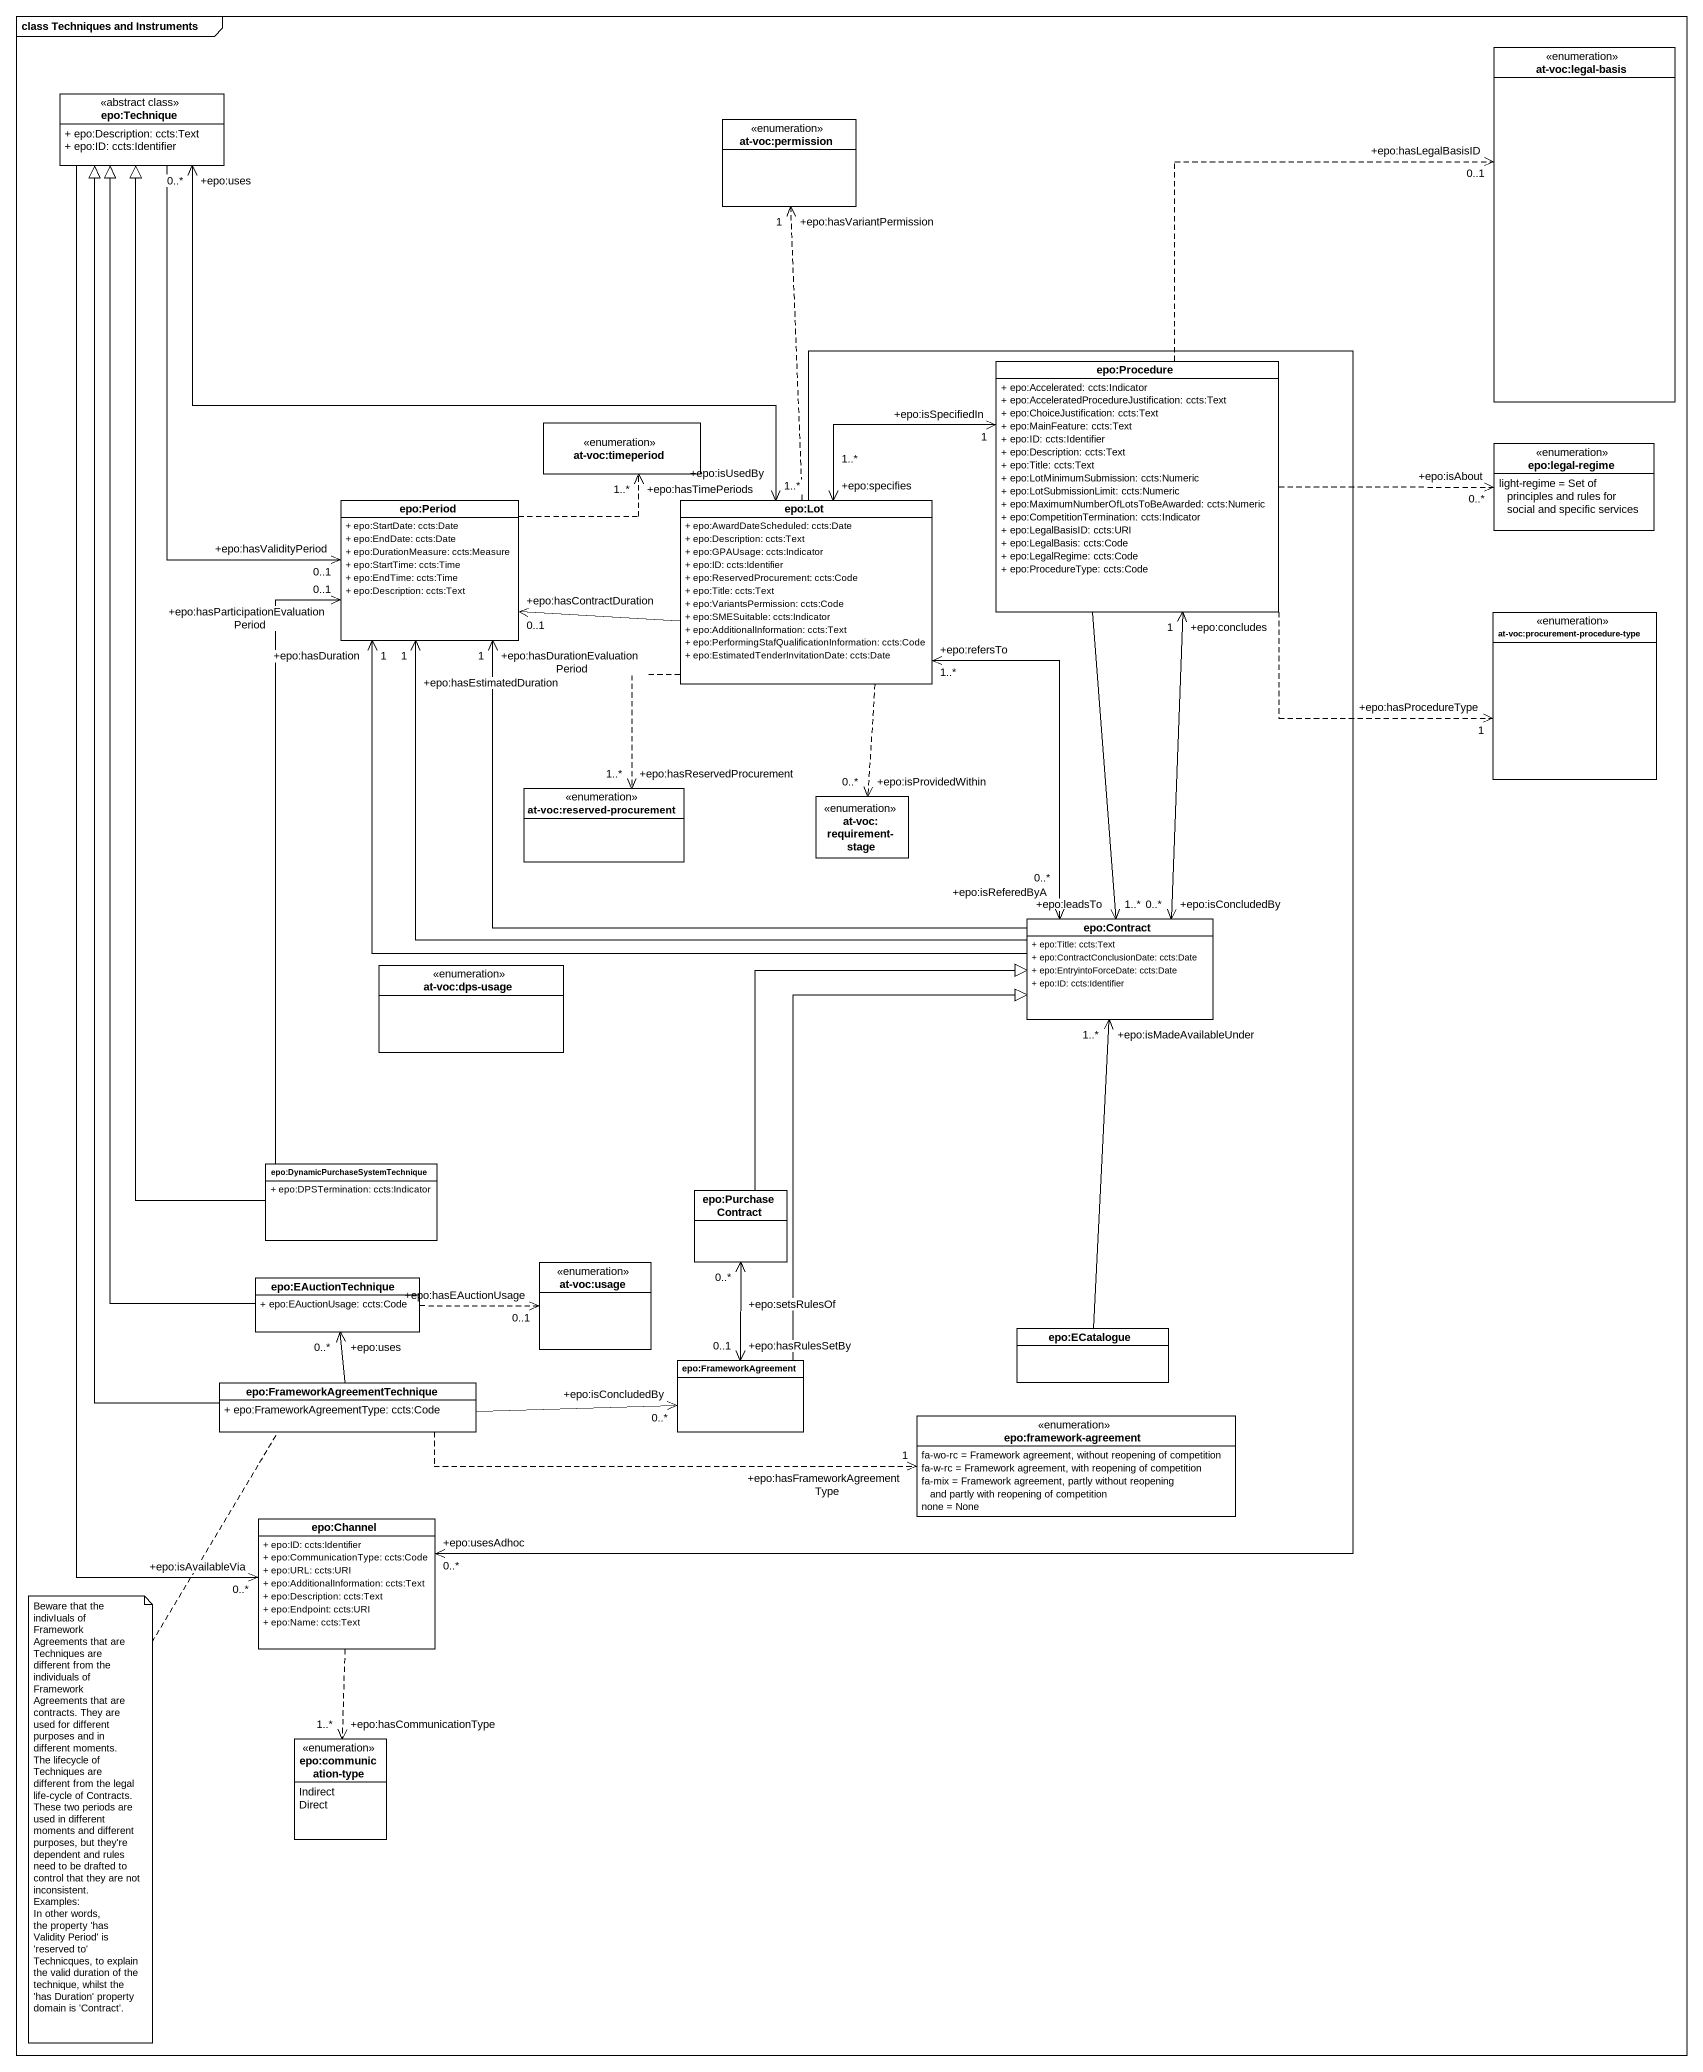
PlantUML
@startuml
mainframe class Techniques and Instruments
hide circle
hide empty members
skinparam classAttributeIconSize 0
enum "at-voc:legal-basis" as at_voc_legal_basis
class "epo:Technique" as epo_Technique <<abstract class>> {
  + epo:Description: ccts:Text
  + epo:ID: ccts:Identifier
}
enum "at-voc:permission" as at_voc_permission
class "epo:Procedure" as epo_Procedure {
  + epo:Accelerated: ccts:Indicator
  + epo:AcceleratedProcedureJustification: ccts:Text
  + epo:ChoiceJustification: ccts:Text
  + epo:MainFeature: ccts:Text
  + epo:ID: ccts:Identifier
  + epo:Description: ccts:Text
  + epo:Title: ccts:Text
  + epo:LotMinimumSubmission: ccts:Numeric
  + epo:LotSubmissionLimit: ccts:Numeric
  + epo:MaximumNumberOfLotsToBeAwarded: ccts:Numeric
  + epo:CompetitionTermination: ccts:Indicator
  + epo:LegalBasisID: ccts:URI
  + epo:LegalBasis: ccts:Code
  + epo:LegalRegime: ccts:Code
  + epo:ProcedureType: ccts:Code
}
enum "at-voc:timeperiod" as at_voc_timeperiod
enum "epo:legal-regime" as epo_legal_regime {
  light-regime = Set of principles and rules for social and specific services
}
class "epo:Period" as epo_Period {
  + epo:StartDate: ccts:Date
  + epo:EndDate: ccts:Date
  + epo:DurationMeasure: ccts:Measure
  + epo:StartTime: ccts:Time
  + epo:EndTime: ccts:Time
  + epo:Description: ccts:Text
}
class "epo:Lot" as epo_Lot {
  + epo:AwardDateScheduled: ccts:Date
  + epo:Description: ccts:Text
  + epo:GPAUsage: ccts:Indicator
  + epo:ID: ccts:Identifier
  + epo:ReservedProcurement: ccts:Code
  + epo:Title: ccts:Text
  + epo:VariantsPermission: ccts:Code
  + epo:SMESuitable: ccts:Indicator
  + epo:AdditionalInformation: ccts:Text
  + epo:PerformingStafQualificationInformation: ccts:Code
  + epo:EstimatedTenderInvitationDate: ccts:Date
}
enum "at-voc:procurement-procedure-type" as at_voc_procurement
enum "at-voc:reserved-procurement" as at_voc_reserved_procurement
enum "at-voc:requirement-stage" as at_voc_requirement_stage
class "epo:Contract" as epo_Contract {
  + epo:Title: ccts:Text
  + epo:ContractConclusionDate: ccts:Date
  + epo:EntryintoForceDate: ccts:Date
  + epo:ID: ccts:Identifier
}
enum "at-voc:dps-usage" as at_voc_dps_usage
class "epo:DynamicPurchaseSystemTechnique" as epo_DynamicPurchaseSystemTec {
  + epo:DPSTermination: ccts:Indicator
}
class "epo:PurchaseContract" as epo_PurchaseContract
enum "at-voc:usage" as at_voc_usage
class "epo:EAuctionTechnique" as epo_EAuctionTechnique {
  + epo:EAuctionUsage: ccts:Code
}
class "epo:FrameworkAgreement" as epo_FrameworkAgreement
class "epo:ECatalogue" as epo_ECatalogue
class "epo:FrameworkAgreementTechnique" as epo_FrameworkAgreementTechni {
  + epo:FrameworkAgreementType: ccts:Code
}
enum "epo:framework-agreement" as epo_framework_agreement {
  fa-wo-rc = Framework agreement, without reopening of competition
  fa-w-rc = Framework agreement, with reopening of competition
  fa-mix = Framework agreement, partly without reopening and partly with reopening of competition
  none = None
}
class "epo:Channel" as epo_Channel {
  + epo:ID: ccts:Identifier
  + epo:CommunicationType: ccts:Code
  + epo:URL: ccts:URI
  + epo:AdditionalInformation: ccts:Text
  + epo:Description: ccts:Text
  + epo:Endpoint: ccts:URI
  + epo:Name: ccts:Text
}
enum "epo:communication-type" as epo_communication_type {
  Indirect
  Direct
}
epo_Technique --> "+epo:hasValidityPeriod\n0..1" epo_Period
epo_Technique "+epo:uses\n0..*" <--> "+epo:isUsedBy\n1..*" epo_Lot
epo_Technique --> "+epo:isAvailableVia\n0..*" epo_Channel
epo_Procedure .right.> "+epo:hasLegalBasisID\n0..1" at_voc_legal_basis
epo_Procedure .right.> "+epo:isAbout\n0..*" epo_legal_regime
epo_Procedure "+epo:isSpecifiedIn\n1" <-left-> "+epo:specifies\n1..*" epo_Lot
epo_Procedure .right.> "+epo:hasProcedureType\n1" at_voc_procurement
epo_Procedure "+epo:concludes\n1" <--> "+epo:isConcludedBy\n0..*" epo_Contract
epo_Procedure --> "+epo:leadsTo\n1..*" epo_Contract
epo_Period .up.> "+epo:hasTimePeriods\n1..*" at_voc_timeperiod
epo_Lot .up.> "+epo:hasVariantPermission\n1" at_voc_permission
epo_Lot -left-> "+epo:hasContractDuration\n0..1" epo_Period
epo_Lot ..> "+epo:hasReservedProcurement\n1..*" at_voc_reserved_procurement
epo_Lot ..> "+epo:isProvidedWithin\n0..*" at_voc_requirement_stage
epo_Lot --> "+epo:usesAdhoc\n0..*" epo_Channel
epo_Contract -left-> "+epo:hasDurationEvaluationPeriod\n1" epo_Period
epo_Contract -left-> "+epo:hasEstimatedDuration\n1" epo_Period
epo_Contract -left-> "+epo:hasDuration\n1" epo_Period
epo_Contract "+epo:isReferedByA\n0..*" <-up-> "+epo:refersTo\n1..*" epo_Lot
epo_DynamicPurchaseSystemTec -up-|> epo_Technique
epo_DynamicPurchaseSystemTec -up-> "+epo:hasParticipationEvaluationPeriod\n0..1" epo_Period
epo_PurchaseContract -up-|> epo_Contract
epo_PurchaseContract "+epo:setsRulesOf\n0..*" <--> "+epo:hasRulesSetBy\n0..1" epo_FrameworkAgreement
epo_EAuctionTechnique -up-|> epo_Technique
epo_EAuctionTechnique .right.> "+epo:hasEAuctionUsage\n0..1" at_voc_usage
epo_FrameworkAgreement -up-|> epo_Contract
epo_ECatalogue -up-> "+epo:isMadeAvailableUnder\n1..*" epo_Contract
epo_FrameworkAgreementTechni -up-|> epo_Technique
epo_FrameworkAgreementTechni -up-> "+epo:uses\n0..*" epo_EAuctionTechnique
epo_FrameworkAgreementTechni -right-> "+epo:isConcludedBy\n0..*" epo_FrameworkAgreement
epo_FrameworkAgreementTechni .right.> "+epo:hasFrameworkAgreementType\n1" epo_framework_agreement
epo_Channel ..> "+epo:hasCommunicationType\n1..*" epo_communication_type
note bottom of epo_FrameworkAgreementTechni
  Beware that the indivIuals of Framework Agreements that are Techniques are different from the individuals of Framework Agreements that are contracts. They are used for different purposes and in different moments.
  The lifecycle of Techniques are different from the legal life-cycle of Contracts. These two periods are used in different moments and different purposes, but they're dependent and rules need to be drafted to control that they are not inconsistent.
  Examples:
  In other words,
  the property 'has Validity Period' is 'reserved to' Technicques, to explain the valid duration of the technique, whilst the 'has Duration' property domain is 'Contract'.
end note
@enduml
